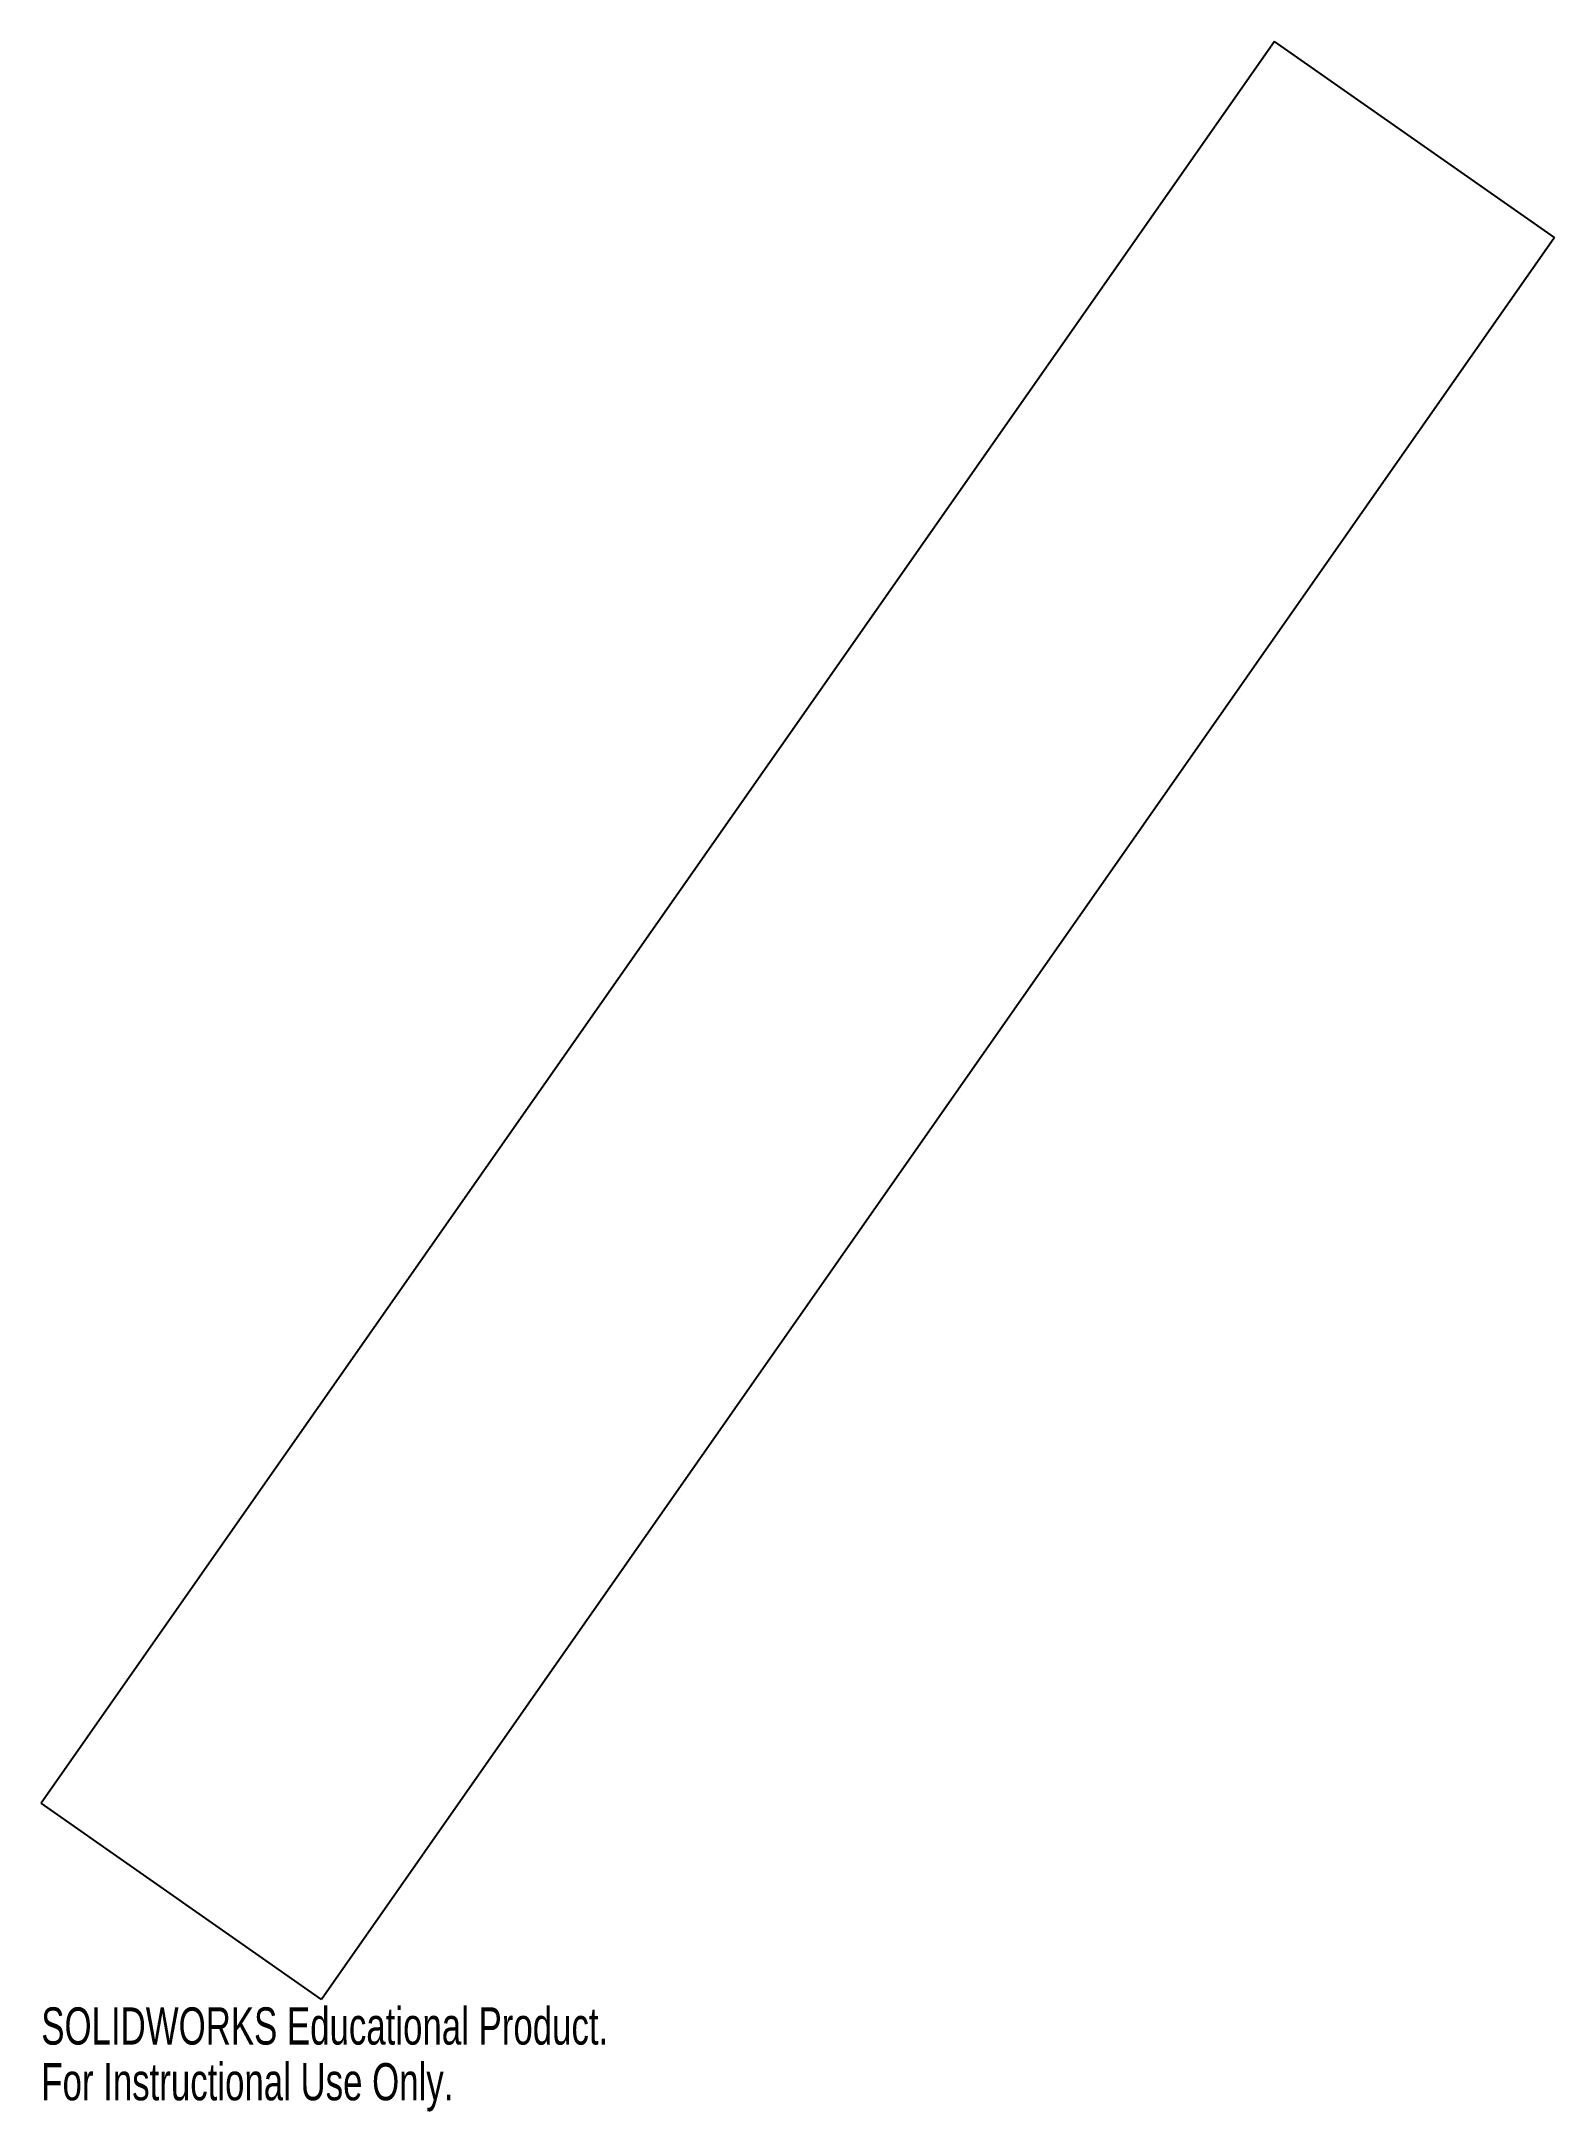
# Model space of a CAD drawing. Header units: inches. Extents: x -1 to 6.8, y -0.9 to 9.7.
import ezdxf

# ---------------------------------------------------------------- set-up
doc = ezdxf.new("R2010")
doc.units = ezdxf.units.IN
doc.header["$MEASUREMENT"] = 0
doc.styles.add('SLDTEXTSTYLE0', font='TXT', dxfattribs={"width": 0.7})

msp = doc.modelspace()

# ---------------------------------------------------------------- linework, layer by layer
at = {"color": 7, "linetype": 'Continuous', "lineweight": 25}
for p, q in [((5.357, 9.678), (-0.953, 0.667)), ((6.79, 8.674), (5.357, 9.678)), ((6.79, 8.674), (0.481, -0.337)), ((0.481, -0.337), (-0.953, 0.667))]:
    msp.add_line(p, q, dxfattribs=at)

# ---------------------------------------------------------------- texts
at = {"color": 7, "linetype": 'Continuous', "char_height": 0.1903, "attachment_point": 1, "style": 'SLDTEXTSTYLE0'}
for s, insert in [('SOLIDWORKS Educational Product.', (-0.953, -0.377)), ('For Instructional Use Only.', (-0.953, -0.662))]:
    msp.add_mtext(s, dxfattribs=dict(at, insert=insert))

doc.saveas('drawing.dxf')
